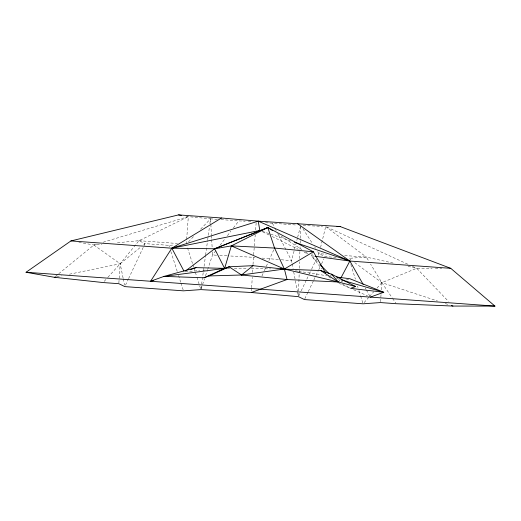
<?xml version="1.0" encoding="UTF-8"?>
<svg xmlns="http://www.w3.org/2000/svg" width="521" height="521" viewBox="0 0 521 521"><rect width="100%" height="100%" fill="white"/><g stroke="black" fill="none" stroke-linecap="round" stroke-linejoin="round"><path stroke-width="0.39" stroke-dasharray="2.6 1.95" d="M298.448 295.837L298.585 291.786M298.611 290.978L299.321 269.103M299.347 268.289L299.562 261.809M299.666 258.566L300.142 243.984M300.168 243.17L300.298 239.119M300.324 238.312L300.747 225.346L297.686 237.127M251.461 290.907L251.604 288.51M251.65 287.709L252.262 277.315M252.548 272.516L252.828 267.716M253.024 264.518L253.447 257.322L227.788 255.85M118.879 282.896L120.182 263.776L138.977 240.702L187.599 216.99M380.538 301.77L381.027 294.606M381.352 289.826L381.841 282.656L370.542 264.01M186.31 244.115L186.609 240.077M186.668 239.269L188.322 216.638L186.069 216.235M253.636 254.906L254.274 246.85M254.333 246.042L255.225 234.769M255.603 229.937L256.234 221.881M200.989 288.803L205.495 255.831M205.606 255.03L207.579 240.552M207.69 239.751L209.449 226.882M209.885 223.665L210.543 218.84L217.817 219.367M318.324 255.147L319.406 252.138M320.552 247.488L325.723 226.55L408.575 264.564M297.484 237.908L291.565 260.676L292.02 263.072M201.139 288.842L204.512 278.833M205.548 275.759L207.365 270.366M207.625 269.598L212.555 254.977L216.026 250.471M261.965 275.948L263.952 271.545M264.284 270.809L265.944 267.136M266.277 266.407L267.599 263.47M268.927 260.533L273.896 249.526M125.522 285.156L128.251 279.328M128.596 278.598L144.988 243.626L168.882 245.345L174.424 244.955M298.774 295.921L300.864 291.552M301.216 290.822L306.452 279.901M306.804 279.171L308.894 274.808M309.246 274.079L311.343 269.709M311.688 268.979L316.579 258.787M304.785 298.846L307.931 292.288M308.276 291.565L313.512 280.643M313.863 279.914L315.609 276.273M315.96 275.544L318.403 270.451M318.748 269.722L321.197 264.622M321.542 263.893L323.99 258.8M312.385 253.786L311.389 255.746L321.763 268.908M338.982 281.548L340.109 279.432M219.992 245.326L225.443 238.253M227.43 235.674L230.901 231.174M233.382 227.957L238.833 220.878L245.163 221.243M364.12 302.59L368.953 297.152M369.493 296.553L373.785 291.721M377.009 288.093L381.841 282.656L416.715 268.295L432.111 268.308M104.187 281.386L107.385 277.862M107.919 277.276L120.182 263.776L141.269 246.648M188.517 241.816L194.574 235.499M200.631 229.181L210.543 218.84L189.116 216.716M55.623 276.273L58.131 274.222M58.756 273.707L93.878 245L97.746 243.841M143.75 244.629L144.988 243.626L138.977 240.702L115.623 242.929M341.138 281.907L342.59 281.379M346.224 280.057L349.858 278.735M103.165 242.213L188.322 216.638M56.743 276.807L61.504 275.83M69.43 274.202L120.182 263.776L123.073 277.954M78.853 242.33L93.878 245L101.934 244.232M185.176 271.793L199.667 270.549M202.89 270.269L205.307 270.06M393.108 263.053L366.361 257.107L348.927 258.338L350.861 259.771M435.354 268.315L441.834 268.322M227.052 268.426L230.282 268.458M234.32 268.497L247.241 268.634M251.278 268.673L270.66 268.875M303.163 225.463L322.499 226.394M248.328 221.425L252.281 221.653M216.56 255.205L212.555 254.977L212.373 251.767M219.771 255.388L226.987 255.804M221.054 219.595L238.833 220.878M265.508 222.695L296.709 225.059M138.977 240.702L177.485 243.483M317.719 251.669L319.021 253.694L326.244 254.215M344.694 255.544L366.361 257.107L368.868 261.249M336.182 257.42L325.032 256.612L319.021 253.694M253.447 257.322L255.036 257.459M262.18 258.09L280.448 259.699M281.242 259.771L291.565 260.676L278.338 234.808M314.593 256.189L311.389 255.746L317.667 262.115M295.485 270.777L297.862 271.148M298.657 271.278L327.201 275.798M408.06 266.374L416.715 268.295L448.477 301.405M336.494 278.501L338.819 279.178M354.736 262.63L381.841 282.656L437.477 300.969M445.201 303.509L449.069 304.785M262.141 231.246L291.382 241.184M338.963 283.287L349.93 288.106M353.583 289.715L367.474 295.824M412.274 266.257L416.715 268.295M262.74 231.891L269.272 235.095M272.177 236.514L298.318 249.338M304.127 252.184L307.755 253.968M342.063 283.789L349.852 287.976M277.354 233.721L301.861 249.579M305.944 252.223L307.983 253.545M328.497 276.644L331.095 278.331M93.878 245L120.182 263.776M325.723 226.55L366.361 257.107M330.236 274.86L331.376 276.013M381.841 282.656L392.15 297.784M392.6 298.442L395.732 303.046M302.922 228.726L312.496 243.567M314.671 246.941L315.544 248.296M365.162 287.918L365.97 289.337M366.374 290.041L369.995 296.403M272.457 223.307L274.665 227.618M275.029 228.335L276.501 231.213M187.547 247.97L192.731 264.167M192.978 264.935L193.721 267.247M193.968 268.022L196.684 276.501M196.931 277.276L200.637 288.842M168.882 245.345L169.377 246.889M170.855 251.519L177.277 271.565M178.508 275.42L180.735 282.362M180.982 283.131L183.203 290.073M350.841 264.505L355.387 279.145M357.543 286.075L358.025 287.618M358.982 290.698L360.415 295.322M360.656 296.097L362.811 303.027M123.23 278.742L124.512 285.039M292.17 263.873L293.089 268.673M293.701 271.871L297.354 291.05M297.511 291.851L298.272 295.85M210.543 218.84L210.816 223.659M210.855 224.46L211.435 234.899M211.48 235.7L211.663 238.918M211.708 239.719L212.151 247.749"/><path stroke-width="0.78" d="M325.573 272.978L313.388 251.819L267.827 227.553L231.317 245.899L224.629 268.4L204.03 277.784L163.972 276.39L150.602 281.255L171.826 248.204L221.503 217.999L258.227 221.158L340.206 226.563L450.75 268.328L494.95 306.101L452.931 306.055L396.181 303.704L380.48 302.571L363.052 303.802L304.44 299.568L298.422 296.651L251.363 292.509L200.878 289.611L183.451 290.842L124.838 286.615L118.821 283.691L103.119 282.558L54.366 277.296L26.05 272.268L70.941 240.93L178.56 214.899L221.503 217.999M340.858 278.019L349.865 261.054L450.75 268.328M204.03 277.784L209.103 275.941L241.536 275.003L253.024 265.671L288.354 269.644M185.658 270.881L214.645 248.764L267.827 227.553L272.594 230.64M209.103 275.941L229.038 266.791L253.024 265.671M190.191 269.748L196 267.631L226.244 268.413M251.363 292.509L287.032 279.53L338.246 281.978L355.635 286.511L350.561 288.36L383.769 292.248L370.398 297.113M70.941 240.93L171.826 248.204L258.227 221.158L349.865 261.054L363.15 284.388M150.602 281.255L153.669 280.402M196 267.631L163.972 276.39L224.629 268.4L229.038 266.791L241.536 275.003L287.032 279.53L284.388 269.018L274.56 248.055L267.827 227.553L214.645 248.764L171.826 248.204L183.991 271.148M54.366 277.296L55.949 276.97M171.826 248.204L259.836 230.464L258.227 221.158M241.536 275.003L284.388 269.018L313.388 251.819L274.56 248.055L231.317 245.899L214.645 248.764L224.629 268.4L222.213 268.608M336.989 226.563L340.206 226.563M280.35 268.973L320.721 270.555L331.61 274.196L355.635 286.511M26.05 272.268L494.95 306.101M336.579 277.016L349.858 278.735L383.769 292.248L341.144 279.855M315.394 256.299L349.865 261.054L297.27 223.47M178.56 214.899L181.569 215.434M331.61 274.196L338.246 281.978L284.388 269.018L231.317 245.899M451.388 305.547L452.931 306.055M294.463 242.226L349.865 261.054M320.721 270.555L338.246 281.978M319.953 264.434L329.09 273.701"/></g></svg>
